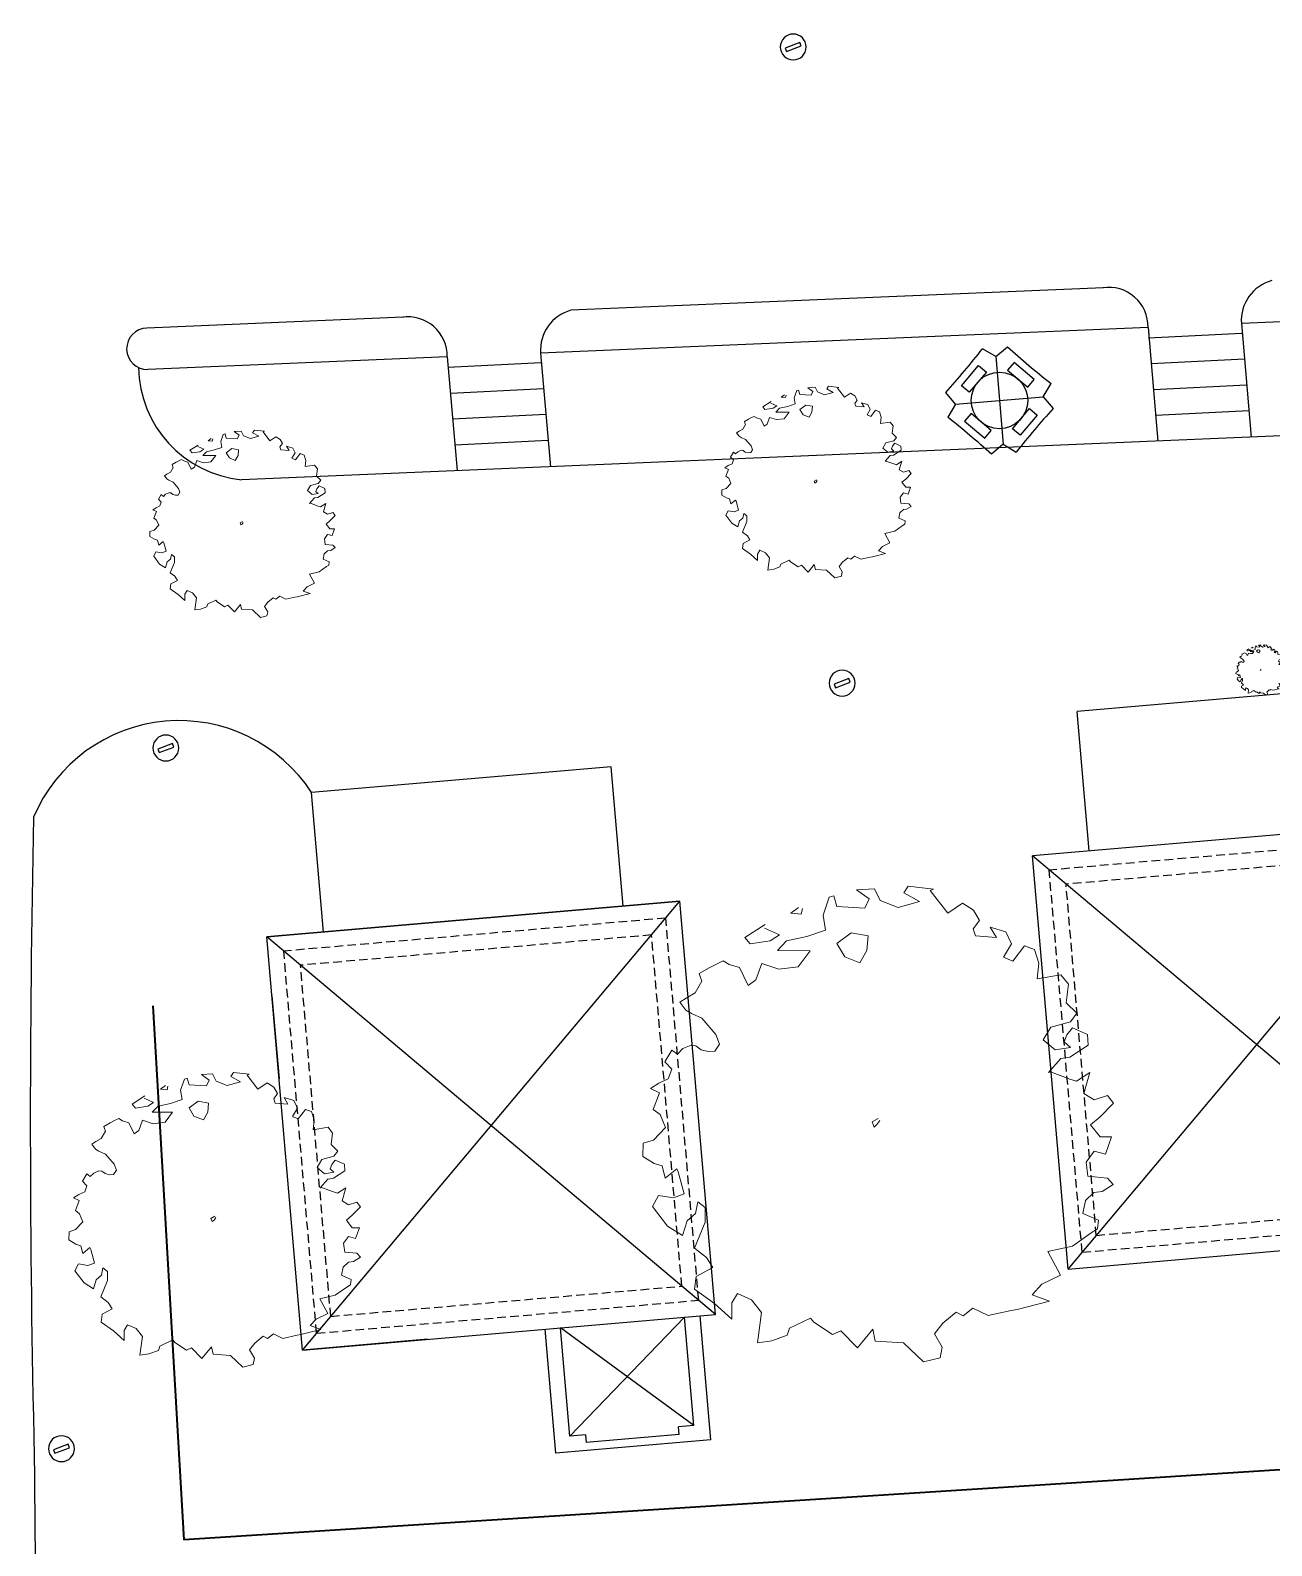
# Model space of a CAD drawing. Extents: x 2080 to 102399, y 2071 to 93424.
# Drawn here: x 86627 to 87346, y 79131 to 80008 of the extents above; entities that cross this region are included whole.
import ezdxf

# ---------------------------------------------------------------- set-up
doc = ezdxf.new("R2010")
doc.units = 0
doc.header["$LTSCALE"] = 20
doc.header["$MEASUREMENT"] = 0
doc.linetypes.add('HIDDEN', pattern=[0.375, 0.25, -0.125])
for name, color, linetype in [('DIMLINE', 254, 'Continuous'), ('ELEC', 11, 'Continuous'), ('road', 2, 'Continuous'), ('Roof lilne', 31, 'Continuous'), ('wall', 13, 'Continuous')]:
    doc.layers.add(name, color=color, linetype=linetype)
for name, color, linetype, lineweight in [('fence', 13, 'FENCELINE2', 40), ('Mango tree', 96, 'Continuous', 5), ('sappotta', 114, 'Continuous', 5)]:
    doc.layers.add(name, color=color, linetype=linetype, lineweight=lineweight)
doc.linetypes.add('FENCELINE2', pattern='A,0.25,-0.1,[132,ltypeshp.shx,S=0.1,R=0,X=-0.1,Y=0],-0.1,1', length=1.45)

# ---------------------------------------------------------------- blocks, each defined once
blk = doc.blocks.new('NEEM')
at = {"layer": 'sappotta', "linetype": 'Continuous'}
for p, q in [((-0.2131, 1.0923), (-0.2421, 1.0068)), ((-0.1911, 1.0989), (-0.2131, 1.0923)), ((-0.177, 1.0484), (-0.1911, 1.0989)), ((0.0031, 1.1323), (-0.083, 1.1274)), ((-0.083, 1.1274), (-0.0227, 1.0834)), ((-0.0227, 1.0834), (-0.0431, 1.0394)), ((0.0298, 1.0769), (0.0031, 1.1323)), ((0.1622, 1.1437), (0.1418, 1.1119)), ((0.1418, 1.1119), (0.2162, 1.072)), ((0.2828, 1.1298), (0.1622, 1.1437)), ((0.2671, 1.1233), (0.2828, 1.1298)), ((0.3509, 1.0158), (0.2671, 1.1233)), ((-0.3588, 1.0435), (-0.3956, 1.0158)), ((-0.3956, 1.0158), (-0.3455, 1.0109)), ((-0.3455, 1.0109), (-0.34, 1.0386)), ((-0.0431, 1.0394), (-0.177, 1.0484)), ((0.1144, 1.0427), (0.0298, 1.0769)), ((0.2162, 1.072), (0.1144, 1.0427)), ((0.4207, 1.063), (0.3509, 1.0158)), ((0.4731, 1.0296), (0.4207, 1.063)), ((0.5006, 0.9816), (0.4731, 1.0296)), ((-0.517, 0.9628), (-0.6142, 0.9009)), ((-0.5209, 0.9449), (-0.5209, 0.9449)), ((-0.4489, 0.9131), (-0.5209, 0.9449)), ((-0.2421, 1.0068), (-0.2303, 0.9351)), ((0.4716, 0.9417), (0.5006, 0.9816)), ((0.4825, 0.9083), (0.4716, 0.9417)), ((0.5515, 0.9498), (0.5813, 0.9001)), ((0.6267, 0.9278), (0.5515, 0.9498)), ((-0.6142, 0.9009), (-0.5891, 0.87)), ((-0.5891, 0.87), (-0.4935, 0.8838)), ((-0.4935, 0.8838), (-0.4489, 0.9131)), ((-0.4152, 0.8838), (-0.459, 0.839)), ((-0.3196, 0.9058), (-0.4152, 0.8838)), ((-0.2303, 0.9351), (-0.3196, 0.9058)), ((-0.1081, 0.9221), (-0.177, 0.8716)), ((-0.177, 0.8716), (-0.1394, 0.8089)), ((-0.0274, 0.9083), (-0.1081, 0.9221)), ((-0.0345, 0.839), (-0.0274, 0.9083)), ((0.5813, 0.9001), (0.4825, 0.9083)), ((0.6157, 0.8064), (0.6541, 0.87)), ((0.6541, 0.87), (0.6267, 0.9278)), ((-0.459, 0.839), (-0.3032, 0.8374)), ((-0.3032, 0.8374), (-0.3611, 0.7616)), ((-0.1394, 0.8089), (-0.0674, 0.7796)), ((-0.0674, 0.7796), (-0.0345, 0.839)), ((0.6604, 0.7877), (0.6157, 0.8064)), ((0.7152, 0.8602), (0.6604, 0.7877)), ((0.7622, 0.8439), (0.7152, 0.8602)), ((0.7826, 0.7787), (0.7622, 0.8439)), ((-0.7826, 0.7567), (-0.8304, 0.7291)), ((-0.8304, 0.7291), (-0.8264, 0.7144)), ((-0.7489, 0.7739), (-0.7826, 0.7567)), ((-0.7168, 0.7893), (-0.7489, 0.7739)), ((-0.6886, 0.7722), (-0.7168, 0.7893)), ((-0.6384, 0.7576), (-0.6886, 0.7722)), ((-0.5985, 0.672), (-0.6384, 0.7576)), ((-0.5335, 0.7763), (-0.5617, 0.6989)), ((-0.452, 0.7502), (-0.5335, 0.7763)), ((-0.3611, 0.7616), (-0.452, 0.7502)), ((0.7755, 0.7038), (0.7826, 0.7787)), ((0.8883, 0.7225), (0.7755, 0.7038)), ((0.9236, 0.6785), (0.8883, 0.7225)), ((-0.8178, 0.6924), (-0.8499, 0.6378)), ((-0.8264, 0.7144), (-0.8178, 0.6924)), ((-0.5617, 0.6989), (-0.5985, 0.672)), ((0.9126, 0.5906), (0.9236, 0.6785)), ((-0.8922, 0.6126), (-0.9228, 0.5938)), ((-0.9228, 0.5938), (-0.8946, 0.5547)), ((-0.8499, 0.6378), (-0.8922, 0.6126)), ((0.9643, 0.5409), (0.9126, 0.5906)), ((-0.8946, 0.5547), (-0.868, 0.5401)), ((-0.868, 0.5401), (-0.8178, 0.5173)), ((-0.8178, 0.5173), (-0.752, 0.4399)), ((0.9338, 0.5002), (0.9643, 0.5409)), ((-0.752, 0.4399), (-0.7348, 0.3943)), ((0.8037, 0.4146), (0.8398, 0.4749)), ((0.8398, 0.4749), (0.9338, 0.5002)), ((0.9165, 0.4374), (0.904, 0.404)), ((0.9424, 0.4708), (0.9165, 0.4374)), ((1.0137, 0.4391), (0.9424, 0.4708)), ((1.0176, 0.3886), (1.0137, 0.4391)), ((-0.9604, 0.3657), (-0.9941, 0.3095)), ((-0.9345, 0.3454), (-0.9604, 0.3657)), ((-0.9079, 0.3723), (-0.9345, 0.3454)), ((-0.8695, 0.3894), (-0.9079, 0.3723)), ((-0.846, 0.3861), (-0.8695, 0.3894)), ((-0.821, 0.3674), (-0.846, 0.3861)), ((-0.7881, 0.3592), (-0.821, 0.3674)), ((-0.7567, 0.3609), (-0.7881, 0.3592)), ((-0.7348, 0.3943), (-0.7567, 0.3609)), ((0.8601, 0.3666), (0.8037, 0.4146)), ((0.933, 0.378), (0.8601, 0.3666)), ((0.904, 0.404), (0.933, 0.378)), ((0.9298, 0.3315), (1.0176, 0.3886)), ((-0.9941, 0.3095), (-0.9612, 0.2745)), ((0.8288, 0.259), (0.8875, 0.3258)), ((0.8875, 0.3258), (0.9298, 0.3315)), ((-0.9776, 0.2289), (-1.0231, 0.2077)), ((-0.9612, 0.2745), (-0.9776, 0.2289)), ((0.8382, 0.2623), (0.8288, 0.259)), ((0.9306, 0.2281), (0.8382, 0.2623)), ((0.962, 0.2175), (0.9306, 0.2281)), ((1.0254, 0.259), (0.962, 0.2175)), ((0.9964, 0.1597), (1.0254, 0.259)), ((-1.0231, 0.2077), (-1.0622, 0.1825)), ((-1.0622, 0.1825), (-1.0199, 0.1621)), ((-1.0199, 0.1621), (-1.0489, 0.0839)), ((1.0458, 0.1287), (0.9964, 0.1597)), ((1.1092, 0.1491), (1.0458, 0.1287)), ((1.1374, 0.114), (1.1092, 0.1491)), ((-1.0489, 0.0839), (-1.0168, 0.0595)), ((1.074, 0.0489), (1.1374, 0.114)), ((-1.0168, 0.0595), (-0.991, -0.0024)), ((0.0196, 0.0407), (-0.0094, 0.0244)), ((-0.0094, 0.0244), (0, 0)), ((0, 0), (0.0141, 0.0114)), ((0.0141, 0.0114), (0.0274, 0.031)), ((1.0286, 0.0106), (1.074, 0.0489)), ((1.074, -0.0472), (1.0286, 0.0106)), ((-1.0481, -0.0619), (-1.0975, -0.0774)), ((-0.991, -0.0024), (-1.0481, -0.0619)), ((1.1288, -0.0472), (1.074, -0.0472)), ((1.0998, -0.1287), (1.1288, -0.0472)), ((-1.0975, -0.0774), (-1.0983, -0.1401)), ((-1.0983, -0.1401), (-1.0442, -0.1727)), ((1.0074, -0.1662), (1.0458, -0.114)), ((1.0458, -0.114), (1.0998, -0.1287)), ((-1.0442, -0.1727), (-1.0066, -0.1849)), ((-1.0066, -0.1849), (-0.9917, -0.2436)), ((-0.9917, -0.2436), (-0.9369, -0.1979)), ((-0.9369, -0.1979), (-0.9298, -0.2134)), ((-0.9298, -0.2134), (-0.9024, -0.3177)), ((1.016, -0.2338), (1.0074, -0.1662)), ((1.11, -0.2427), (1.016, -0.2338)), ((1.0834, -0.3063), (1.1367, -0.2729)), ((1.1367, -0.2729), (1.11, -0.2427)), ((-1.0246, -0.325), (-1.0521, -0.378)), ((-0.9526, -0.3364), (-1.0246, -0.325)), ((-0.9024, -0.3177), (-0.9526, -0.3364)), ((-0.8484, -0.4114), (-0.8374, -0.3552)), ((-0.8374, -0.3552), (-0.8029, -0.3828)), ((0.9917, -0.4105), (1.0043, -0.3495)), ((1.0043, -0.3495), (1.045, -0.3112)), ((1.045, -0.3112), (1.0834, -0.3063)), ((-1.0521, -0.378), (-0.9816, -0.4708)), ((-0.8883, -0.4456), (-0.8484, -0.4114)), ((-0.8029, -0.3828), (-0.8029, -0.4521)), ((1.0662, -0.4431), (0.9917, -0.4105)), ((-0.9816, -0.4708), (-0.9103, -0.5156)), ((-0.9103, -0.5156), (-0.8883, -0.4456)), ((-0.8029, -0.4521), (-0.8531, -0.5759)), ((0.9432, -0.5653), (1.0317, -0.5026)), ((1.0317, -0.5026), (1.0615, -0.4839)), ((1.0615, -0.4839), (1.0662, -0.4431)), ((0.8264, -0.5914), (0.9432, -0.5653)), ((-0.8531, -0.5759), (-0.7967, -0.6191)), ((-0.7967, -0.6191), (-0.7661, -0.668)), ((0.8868, -0.7038), (0.8264, -0.5914)), ((-0.8445, -0.7103), (-0.8523, -0.7698)), ((-0.7661, -0.668), (-0.8445, -0.7103)), ((0.7975, -0.747), (0.8868, -0.7038)), ((-0.8523, -0.7698), (-0.7575, -0.8382)), ((-0.676, -0.8358), (-0.6486, -0.791)), ((-0.6486, -0.791), (-0.582, -0.8203)), ((0.7512, -0.7967), (0.7975, -0.747)), ((-0.7575, -0.8382), (-0.6753, -0.9123)), ((-0.6753, -0.9123), (-0.676, -0.8358)), ((-0.582, -0.8203), (-0.5343, -0.8806)), ((0.423, -0.8968), (0.47, -0.8602)), ((0.47, -0.8602), (0.5429, -0.896)), ((0.68, -0.8667), (0.8343, -0.8276)), ((0.8343, -0.8276), (0.7512, -0.7967)), ((-0.5343, -0.8806), (-0.5538, -1.0247)), ((-0.4011, -0.9547), (-0.3016, -0.9074)), ((-0.3016, -0.9074), (-0.2859, -0.9262)), ((-0.2859, -0.9262), (-0.1966, -0.9856)), ((0.2867, -0.9824), (0.3267, -0.9319)), ((0.3267, -0.9319), (0.3909, -0.8789)), ((0.3909, -0.8789), (0.423, -0.8968)), ((0.5429, -0.896), (0.6518, -0.8708)), ((0.6518, -0.8708), (0.68, -0.8667)), ((-0.4857, -1.015), (-0.4128, -0.9881)), ((-0.4128, -0.9881), (-0.4011, -0.9547)), ((-0.1966, -0.9856), (-0.1575, -0.9685)), ((-0.1575, -0.9685), (-0.0783, -1.0492)), ((-0.0783, -1.0492), (-0.0063, -0.9604)), ((-0.0063, -0.9604), (0.0063, -1.0174)), ((0.3235, -1.0459), (0.2867, -0.9824)), ((-0.5538, -1.0247), (-0.4857, -1.015)), ((0.0063, -1.0174), (0.1394, -1.0255)), ((0.1394, -1.0255), (0.2358, -1.1152)), ((0.3141, -1.0964), (0.3235, -1.0459)), ((0.2358, -1.1152), (0.3141, -1.0964))]:
    blk.add_line(p, q, dxfattribs=at)
blk = doc.blocks.new('A$C4BBE2067')
for p, q in [((9, 393), (9, 321)), ((9, 393), (99, 393)), ((27, 388.5), (27, 384)), ((27, 388.5), (81, 388.5)), ((81, 384), (81, 388.5)), ((99, 393), (99, 321)), ((18, 384), (18, 321)), ((18, 384), (27, 384)), ((18, 384), (90, 321)), ((90, 384), (18, 321)), ((81, 384), (90, 384)), ((90, 384), (90, 321))]:
    blk.add_line(p, q)
at = {"layer": 'Roof lilne'}
for p, q in [((0, 321), (0, 81)), ((240, 321), (0, 321)), ((240, 321), (0, 81)), ((0, 321), (240, 81)), ((240, 321), (240, 81)), ((0, 81), (240, 81)), ((33, 81), (33, 0)), ((207, 81), (207, 0)), ((33, 0), (207, 0))]:
    blk.add_line(p, q, dxfattribs=at)
at = {"layer": 'wall', "color": 7, "linetype": 'HIDDEN'}
for p, q in [((9, 312), (9, 90)), ((231, 312), (9, 312)), ((231, 312), (231, 90)), ((18, 303), (18, 99)), ((222, 303), (18, 303)), ((222, 303), (222, 99)), ((18, 99), (222, 99)), ((9, 90), (231, 90))]:
    blk.add_line(p, q, dxfattribs=at)
blk = doc.blocks.new('A$C2E3D03D7')
at = {"layer": 'ELEC', "linetype": 'Continuous', "ltscale": 0.5}
for p, q in [((30.59, 56.02), (23.38, 61.18)), ((30.59, 56.02), (37.8, 61.18)), ((30.59, 56.02), (30.59, 5.16)), ((5.16, 30.59), (0, 37.8)), ((56.02, 30.59), (61.18, 37.8)), ((5.16, 30.59), (0, 23.38)), ((5.16, 30.59), (56.02, 30.59)), ((56.02, 30.59), (61.18, 23.38)), ((30.59, 5.16), (23.38, 0)), ((30.59, 5.16), (37.8, 0))]:
    blk.add_line(p, q, dxfattribs=at)
for points in [[(9.52, 40.86), (20.31, 51.66), (24.42, 47.56), (13.62, 36.76)], [(51.66, 40.86), (40.86, 51.66), (36.76, 47.56), (47.56, 36.76)], [(9.52, 20.31), (20.31, 9.52), (24.42, 13.62), (13.62, 24.42)], [(51.66, 20.31), (40.86, 9.52), (36.76, 13.62), (47.56, 24.42)]]:
    blk.add_lwpolyline(points, close=True, dxfattribs=at)
blk.add_circle((30.59, 30.59), 16.36, dxfattribs=at)
for centre, start, end in [((-373.61, 434.78), 313.26239, 316.73761), ((434.78, 434.78), 223.26239, 226.73761), ((-373.61, -373.61), 43.26239, 46.73761), ((434.78, -373.61), 133.26239, 136.73761)]:
    blk.add_arc(centre, 545.14, start, end, dxfattribs=at)
blk = doc.blocks.new('A$C16A84746')
at = {"layer": 'ELEC'}
blk.add_lwpolyline([(14.9, 44.1), (61.5, 44.1), (61.5, 32.9), (14.9, 32.9)], close=True, dxfattribs=at)
blk.add_circle((38.5, 38.5), 38.5, dxfattribs=at)

msp = doc.modelspace()

# ---------------------------------------------------------------- linework, layer by layer
at = {"ltscale": 0.5}
for p, q in [((87253.344, 79859.33), (86940.394, 79846.124)), ((87709.474, 79854.564), (87328.535, 79838.488)), ((86847.639, 79842.209), (86694.965, 79835.766)), ((87274.532, 79836.209), (86922.831, 79821.367)), ((87274.532, 79836.209), (87280.206, 79770.39)), ((87274.829, 79830.217), (87328.81, 79832.9)), ((87328.501, 79838.892), (87328.512, 79838.893)), ((87328.535, 79838.488), (87334.209, 79772.669)), ((86922.796, 79821.771), (86922.808, 79821.772)), ((86868.827, 79819.088), (86695.428, 79811.771)), ((86868.827, 79819.088), (86874.501, 79753.269)), ((86869.125, 79813.096), (86923.105, 79815.779)), ((86922.831, 79821.367), (86928.505, 79755.548)), ((87276.336, 79815.273), (87330.305, 79817.956)), ((86870.632, 79798.152), (86924.601, 79800.835)), ((87277.626, 79800.318), (87331.595, 79803.001)), ((87278.915, 79785.364), (87332.884, 79788.047)), ((87506.076, 79779.922), (86749.594, 79747.998)), ((86871.921, 79783.198), (86925.89, 79785.881)), ((86873.21, 79768.243), (86927.179, 79770.926)), ((86764.365, 79483.411), (87003.479, 79504.024))]:
    msp.add_line(p, q, dxfattribs=at)
for centre, radius, start, end in [((87251.759, 79836.609), 22.776, 358.993816, 98.822615), ((87352.513, 79840.086), 24.031, 105.481592, 183.811994), ((86846.055, 79819.488), 22.776, 358.993816, 98.822615), ((86946.808, 79822.965), 24.031, 105.481592, 183.811994), ((86695.196, 79823.769), 12, 91.106344, 271.106344), ((86756.391, 79814.026), 66.377, 180.936442, 264.12281)]:
    msp.add_arc(centre, radius, start, end, dxfattribs=at)
at = {"layer": 'DIMLINE', "ltscale": 0.5}
for p, q in [((86767.297, 79449.401), (86771.447, 79401.26)), ((86784.978, 79244.298), (86782.09, 79277.798)), ((86857.37, 79250.538), (86784.978, 79244.298))]:
    msp.add_line(p, q, dxfattribs=at)
at = {"layer": 'fence', "linetype": 'Continuous', "ltscale": 0.5}
for p in [(86698.303, 79443.453), (88647.871, 79257.51)]:
    msp.add_line(p, (86716.265, 79134.49), dxfattribs=at)
at = {"layer": 'road', "linetype": 'Continuous', "ltscale": 0.5}
for centre, radius, start, end in [((86713.562, 79517.101), 91.494, 33.010072, 157.125719), ((94938.858, 79377.273), 8311.446, 178.7908243, 181.3407028), ((92144.096, 79214.322), 5514.5, 180.327458, 183.968887)]:
    msp.add_arc(centre, radius, start, end, dxfattribs=at)

# ---------------------------------------------------------------- block references
at = {"ltscale": 0.5, "rotation": 184.9270543800106}
for p in [(87439.713, 79631.627), (86996.522, 79584.725)]:
    msp.add_blockref('A$C4BBE2067', p, dxfattribs=at)
at = {"layer": 'ELEC', "linetype": 'Continuous', "ltscale": 0.5, "xscale": -0.1944000000041392, "yscale": 0.1944000000075903, "zscale": 0.1944, "rotation": 200.7708789352497}
for p in [(87059.458, 80002.831), (87087.754, 79634.644), (86696.221, 79597.099), (86635.791, 79191.549)]:
    msp.add_blockref('A$C16A84746', p, dxfattribs=at)
at = {"layer": 'ELEC', "linetype": 'Continuous', "ltscale": 0.5, "rotation": 4.838476962189209}
msp.add_blockref('A$C2E3D03D7', (87160.569, 79760.874, 0.001), dxfattribs=at)
at = {"layer": 'Mango tree', "linetype": 'Continuous'}
for p, xscale, yscale, zscale in [((87081.605, 79745.996, 0.001), 49.05002279744076, 49.05002279744076, 49.05002279744076), ((86749.335, 79721.836, 0.007), 47.98491632490186, 47.98491632490186, 47.98491632490186), ((87339.586, 79637.726, 0.005), 12.88907940243371, 12.88907940243371, 12.88907940243371), ((87115.861, 79373.379, 0.011), 121.8377779583097, 121.8377779583097, 121.8377779583097), ((86732.708, 79318.663, 0), 75.50698059232673, 75.50698059232673, 75.50698059232673)]:
    msp.add_blockref('NEEM', p, dxfattribs=dict(at, xscale=xscale, yscale=yscale, zscale=zscale))

doc.saveas('drawing.dxf')
